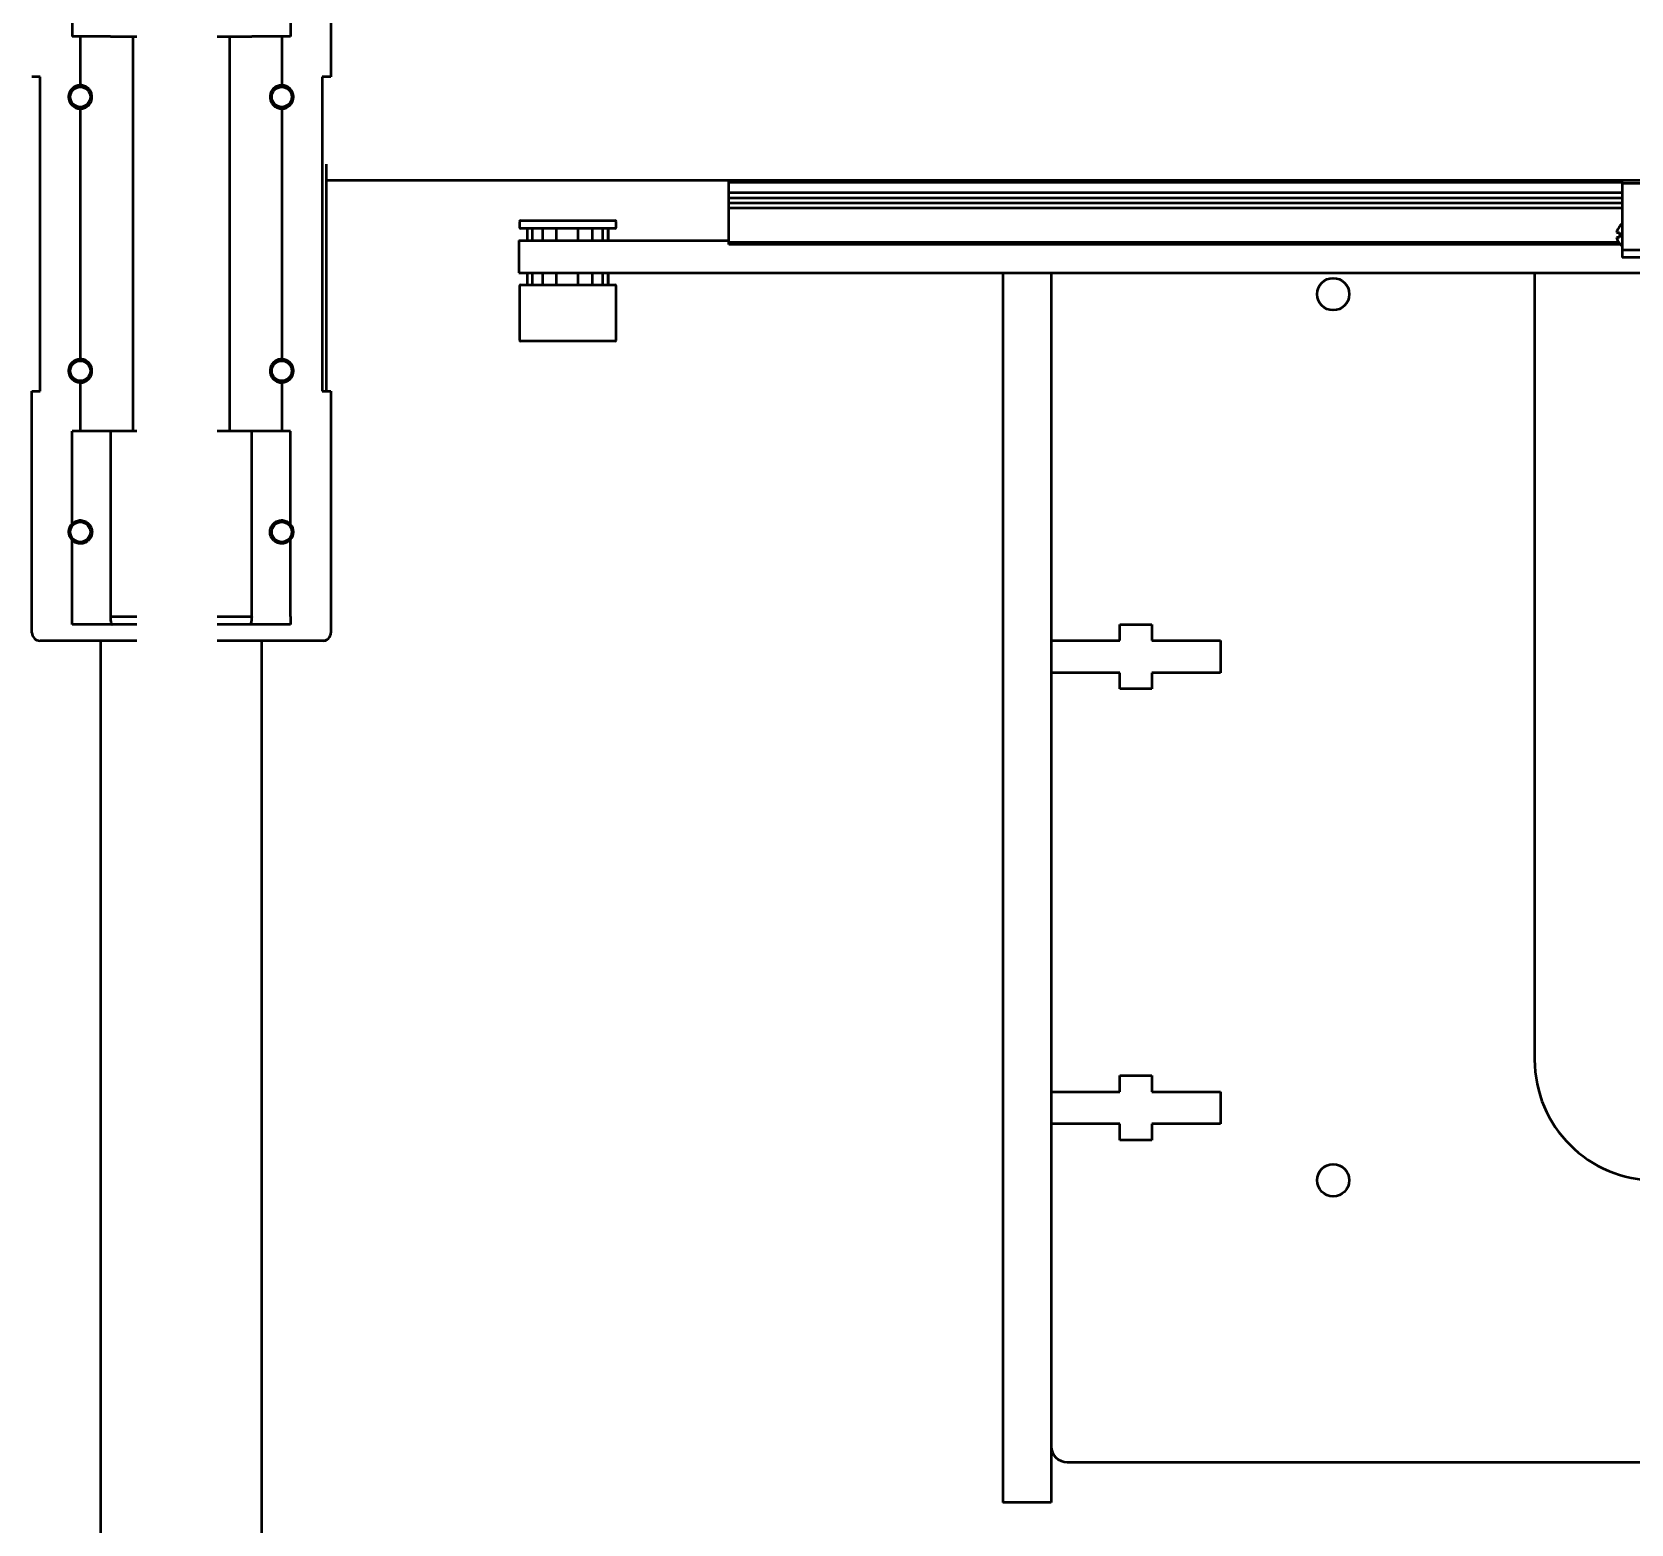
# Model space of a CAD drawing. Header units: millimetres. Extents: x -1615 to 4166, y 5 to 3174.
# Drawn here: x 1398.1 to 1530.4, y 1990 to 2113.5 of the extents above; entities that cross this region are included whole.
import ezdxf

# ---------------------------------------------------------------- set-up
doc = ezdxf.new("R2010")
doc.units = ezdxf.units.MM
doc.header["$LTSCALE"] = 0.25
doc.layers.add('Net dam', color=7, linetype='Continuous', lineweight=50)

msp = doc.modelspace()

# ---------------------------------------------------------------- linework, layer by layer
at = {"layer": 'Net dam'}
for p, q in [((1422.862, 2129.754), (1422.862, 2109.754)), ((1401.465, 2120.721), (1401.465, 2113.088)), ((1419.529, 2120.788), (1419.529, 2113.088)), ((1404.619, 2113.088), (1401.465, 2113.088)), ((1402.131, 2113.088), (1402.131, 2109.054)), ((1404.619, 2113.088), (1406.798, 2113.088)), ((1406.468, 2113.088), (1406.468, 2080.421)), ((1413.465, 2113.088), (1416.311, 2113.088)), ((1414.462, 2113.088), (1414.462, 2080.421)), ((1419.529, 2113.088), (1416.311, 2113.088)), ((1418.798, 2113.088), (1418.798, 2109.054)), ((1398.798, 2109.754), (1398.131, 2109.754)), ((1398.798, 2083.754), (1398.798, 2109.754)), ((1422.862, 2109.754), (1422.131, 2109.754)), ((1422.131, 2109.754), (1422.131, 2083.754)), ((1402.131, 2107.121), (1402.131, 2086.388)), ((1418.798, 2107.121), (1418.798, 2086.388)), ((1422.465, 2102.537), (1422.465, 2083.754)), ((1422.465, 2101.204), (1529.711, 2101.204)), ((1455.798, 2101.004), (1455.798, 2101.204)), ((1529.711, 2101.204), (1534.911, 2101.204)), ((1529.711, 2100.937), (1529.711, 2101.204)), ((1529.711, 2101.004), (1455.798, 2101.004)), ((1455.798, 2100.171), (1455.798, 2101.004)), ((1455.798, 2100.171), (1529.711, 2100.171)), ((1455.798, 2099.736), (1455.798, 2100.171)), ((1529.711, 2100.937), (1529.711, 2095.424)), ((1534.911, 2100.937), (1529.711, 2100.937)), ((1455.798, 2099.736), (1529.711, 2099.736)), ((1455.798, 2099.338), (1455.798, 2099.736)), ((1455.798, 2099.338), (1529.711, 2099.338)), ((1455.798, 2098.903), (1455.798, 2099.338)), ((1455.798, 2098.903), (1529.711, 2098.903)), ((1455.798, 2096.07), (1455.798, 2098.903)), ((1438.465, 2097.77), (1438.465, 2097.304)), ((1438.565, 2097.87), (1446.05, 2097.87)), ((1446.05, 2097.204), (1438.565, 2097.204)), ((1439.099, 2097.204), (1439.099, 2096.204)), ((1439.514, 2097.204), (1439.514, 2096.204)), ((1440.363, 2097.204), (1440.363, 2096.204)), ((1441.516, 2097.204), (1441.516, 2096.204)), ((1443.337, 2096.204), (1443.337, 2097.204)), ((1444.504, 2096.204), (1444.504, 2097.204)), ((1445.376, 2096.204), (1445.376, 2097.204)), ((1445.819, 2096.204), (1445.819, 2097.204)), ((1445.831, 2096.204), (1445.831, 2097.204)), ((1446.05, 2097.87), (1446.365, 2097.87)), ((1446.365, 2097.204), (1446.05, 2097.204)), ((1446.465, 2097.304), (1446.465, 2097.77)), ((1529.476, 2097.387), (1529.502, 2097.387)), ((1438.403, 2096.204), (1438.403, 2093.537)), ((1438.403, 2096.204), (1442.465, 2096.204)), ((1442.465, 2096.204), (1455.798, 2096.204)), ((1455.798, 2096.07), (1529.417, 2096.07)), ((1455.798, 2095.87), (1455.798, 2096.07)), ((1529.556, 2095.87), (1455.798, 2095.87)), ((1529.249, 2096.874), (1529.502, 2096.874)), ((1529.502, 2096.467), (1529.249, 2096.467)), ((1529.502, 2095.953), (1529.476, 2095.953)), ((1529.711, 2095.424), (1534.911, 2095.424)), ((1529.711, 2095.424), (1529.711, 2094.804)), ((1534.911, 2094.804), (1529.711, 2094.804)), ((1438.403, 2093.537), (1442.465, 2093.537)), ((1439.099, 2093.537), (1439.099, 2092.537)), ((1439.514, 2093.537), (1439.514, 2092.537)), ((1440.363, 2093.537), (1440.363, 2092.537)), ((1441.516, 2093.537), (1441.516, 2092.537)), ((1442.465, 2093.537), (1534.472, 2093.537)), ((1443.337, 2092.537), (1443.337, 2093.537)), ((1444.504, 2092.537), (1444.504, 2093.537)), ((1445.376, 2092.537), (1445.376, 2093.537)), ((1445.819, 2092.537), (1445.819, 2093.537)), ((1445.831, 2092.537), (1445.831, 2093.537)), ((1478.465, 2093.537), (1478.465, 1995.768)), ((1482.465, 2093.537), (1482.465, 1995.768)), ((1522.465, 2093.537), (1522.465, 2028.435)), ((1438.465, 2092.437), (1438.465, 2087.97)), ((1438.565, 2092.537), (1446.365, 2092.537)), ((1446.465, 2087.97), (1446.465, 2092.437)), ((1446.365, 2087.87), (1438.565, 2087.87)), ((1402.131, 2084.454), (1402.131, 2080.421)), ((1418.798, 2084.454), (1418.798, 2080.421)), ((1398.131, 2063.754), (1398.131, 2083.754)), ((1398.131, 2083.754), (1398.798, 2083.754)), ((1422.131, 2083.754), (1422.862, 2083.754)), ((1422.862, 2083.754), (1422.862, 2063.754)), ((1401.465, 2072.788), (1401.465, 2080.421)), ((1404.619, 2080.421), (1401.465, 2080.421)), ((1404.619, 2080.421), (1404.619, 2065.088)), ((1406.798, 2080.421), (1404.619, 2080.421)), ((1416.311, 2080.421), (1413.465, 2080.421)), ((1416.311, 2065.088), (1416.311, 2080.421)), ((1419.529, 2080.421), (1416.311, 2080.421)), ((1419.529, 2072.721), (1419.529, 2080.421)), ((1401.465, 2065.088), (1401.465, 2071.388)), ((1419.529, 2065.088), (1419.529, 2071.455)), ((1404.775, 2064.421), (1401.465, 2064.421)), ((1404.619, 2065.088), (1406.798, 2065.088)), ((1406.798, 2064.421), (1404.775, 2064.421)), ((1413.465, 2065.088), (1416.311, 2065.088)), ((1416.155, 2064.421), (1413.465, 2064.421)), ((1419.529, 2064.421), (1416.155, 2064.421)), ((1488.131, 2064.435), (1490.798, 2064.435)), ((1488.131, 2063.102), (1488.131, 2064.435)), ((1490.798, 2064.435), (1490.798, 2063.102)), ((1399.465, 2063.088), (1398.798, 2063.088)), ((1406.798, 2063.088), (1399.465, 2063.088)), ((1403.798, 2063.088), (1403.798, 1912.435)), ((1421.529, 2063.088), (1413.465, 2063.088)), ((1417.131, 2063.088), (1417.131, 1928.152)), ((1422.195, 2063.088), (1421.529, 2063.088)), ((1422.465, 2063.088), (1422.195, 2063.088)), ((1422.465, 2063.145), (1422.465, 2063.088)), ((1482.465, 2063.102), (1488.131, 2063.102)), ((1490.798, 2063.102), (1496.465, 2063.102)), ((1496.465, 2063.102), (1496.465, 2060.435)), ((1488.131, 2060.435), (1482.465, 2060.435)), ((1488.131, 2059.102), (1488.131, 2060.435)), ((1490.798, 2060.435), (1490.798, 2059.102)), ((1496.465, 2060.435), (1490.798, 2060.435)), ((1490.798, 2059.102), (1488.131, 2059.102)), ((1488.131, 2027.102), (1490.798, 2027.102)), ((1488.131, 2025.768), (1488.131, 2027.102)), ((1490.798, 2027.102), (1490.798, 2025.768)), ((1482.465, 2025.768), (1488.131, 2025.768)), ((1490.798, 2025.768), (1496.465, 2025.768)), ((1496.465, 2025.768), (1496.465, 2023.102)), ((1488.131, 2023.102), (1482.465, 2023.102)), ((1488.131, 2021.768), (1488.131, 2023.102)), ((1490.798, 2023.102), (1490.798, 2021.768)), ((1496.465, 2023.102), (1490.798, 2023.102)), ((1490.798, 2021.768), (1488.131, 2021.768)), ((1478.465, 1995.768), (1478.465, 1991.768)), ((1482.465, 1995.768), (1482.465, 1991.768)), ((1483.798, 1995.102), (1627.798, 1995.102)), ((1482.465, 1991.768), (1478.465, 1991.768))]:
    msp.add_line(p, q, dxfattribs=at)
for centre, radius in [((1402.131, 2108.088), 0.833), ((1418.798, 2108.088), 0.833), ((1505.798, 2091.768), 1.333), ((1402.131, 2085.421), 0.833), ((1418.798, 2085.421), 0.833), ((1402.131, 2072.088), 0.833), ((1418.798, 2072.088), 0.833), ((1505.798, 2018.435), 1.333)]:
    msp.add_circle(centre, radius, dxfattribs=at)
for centre, radius, start, end in [((1402.131, 2108.088), 0.967, 90, 270), ((1418.798, 2108.088), 0.967, 270, 90), ((1438.565, 2097.77), 0.1, 90, 180), ((1438.565, 2097.304), 0.1, 180, 270), ((1446.365, 2097.77), 0.1, 0, 90), ((1446.365, 2097.304), 0.1, 270, 0), ((1530.311, 2096.67), 1.1, 123.05573, 139.33564), ((1530.311, 2096.67), 1.1, 220.66436, 236.94427), ((1438.565, 2092.437), 0.1, 90, 180), ((1446.365, 2092.437), 0.1, 0, 90), ((1438.565, 2087.97), 0.1, 180, 270), ((1446.365, 2087.97), 0.1, 270, 0), ((1402.131, 2085.421), 0.967, 90, 270), ((1418.798, 2085.421), 0.967, 270, 90), ((1402.131, 2072.088), 0.967, 133.60282, 226.39718), ((1418.798, 2072.088), 0.967, 319.09831, 40.90169), ((1398.798, 2063.754), 0.667, 180, 270), ((1422.195, 2063.754), 0.667, 270, 0), ((1532.465, 2028.435), 10, 180, 270), ((1483.798, 1996.435), 1.333, 180, 270)]:
    msp.add_arc(centre, radius, start, end, dxfattribs=at)
for points, knots in [([(1402.131, 2107.121), (1402.19, 2107.124), (1402.308, 2107.13), (1402.478, 2107.18), (1402.638, 2107.258), (1402.77, 2107.356), (1402.882, 2107.472), (1402.965, 2107.591), (1403.029, 2107.72), (1403.072, 2107.851), (1403.097, 2107.992), (1403.1, 2108.131), (1403.085, 2108.265), (1403.053, 2108.39), (1403.005, 2108.507), (1402.942, 2108.619), (1402.865, 2108.722), (1402.76, 2108.828), (1402.627, 2108.924), (1402.468, 2108.999), (1402.3, 2109.046), (1402.188, 2109.052), (1402.131, 2109.054)], [0, 0, 0, 0, 0.0681493, 0.1376894, 0.1971519, 0.2580891, 0.3050766, 0.3532864, 0.3927176, 0.4332333, 0.4727022, 0.5135445, 0.5496742, 0.5868301, 0.6235553, 0.6611368, 0.7023822, 0.7444734, 0.8060009, 0.869296, 0.9340212, 1, 1, 1, 1]), ([(1418.798, 2109.054), (1418.74, 2109.051), (1418.622, 2109.045), (1418.451, 2108.995), (1418.292, 2108.917), (1418.159, 2108.819), (1418.048, 2108.703), (1417.964, 2108.584), (1417.901, 2108.455), (1417.857, 2108.324), (1417.833, 2108.183), (1417.829, 2108.045), (1417.845, 2107.91), (1417.877, 2107.786), (1417.924, 2107.668), (1417.987, 2107.556), (1418.065, 2107.453), (1418.17, 2107.348), (1418.302, 2107.251), (1418.462, 2107.176), (1418.629, 2107.129), (1418.742, 2107.124), (1418.798, 2107.121)], [0, 0, 0, 0, 0.0681493, 0.1376894, 0.1971519, 0.2580891, 0.3050766, 0.3532864, 0.3927176, 0.4332333, 0.4727022, 0.5135445, 0.5496742, 0.5868301, 0.6235553, 0.6611368, 0.7023822, 0.7444734, 0.8060009, 0.869296, 0.9340212, 1, 1, 1, 1]), ([(1529.502, 2097.387), (1529.428, 2097.288), (1529.312, 2097.132), (1529.266, 2096.943), (1529.249, 2096.874)], [0, 0, 0, 0, 0.62902597, 1, 1, 1, 1]), ([(1529.249, 2096.467), (1529.282, 2096.349), (1529.336, 2096.161), (1529.457, 2096.01), (1529.502, 2095.953)], [0, 0, 0, 0, 0.629026, 1, 1, 1, 1]), ([(1529.502, 2096.874), (1529.487, 2096.78), (1529.465, 2096.644), (1529.493, 2096.509), (1529.502, 2096.467)], [0, 0, 0, 0, 0.6846209, 1, 1, 1, 1]), ([(1402.131, 2084.454), (1402.19, 2084.457), (1402.308, 2084.463), (1402.478, 2084.513), (1402.638, 2084.591), (1402.77, 2084.689), (1402.882, 2084.805), (1402.965, 2084.925), (1403.029, 2085.054), (1403.072, 2085.185), (1403.097, 2085.325), (1403.1, 2085.464), (1403.085, 2085.598), (1403.053, 2085.723), (1403.005, 2085.841), (1402.942, 2085.952), (1402.865, 2086.055), (1402.76, 2086.161), (1402.627, 2086.257), (1402.468, 2086.333), (1402.3, 2086.379), (1402.188, 2086.385), (1402.131, 2086.388)], [0, 0, 0, 0, 0.06814929, 0.13768941, 0.19715187, 0.25808912, 0.30507665, 0.35328642, 0.3927176, 0.43323333, 0.4727022, 0.51354445, 0.54967417, 0.58683015, 0.62355531, 0.66113682, 0.70238217, 0.74447336, 0.80600095, 0.86929596, 0.93402117, 1, 1, 1, 1]), ([(1418.798, 2086.388), (1418.74, 2086.385), (1418.622, 2086.379), (1418.451, 2086.329), (1418.292, 2086.251), (1418.159, 2086.153), (1418.048, 2086.037), (1417.964, 2085.917), (1417.901, 2085.788), (1417.857, 2085.657), (1417.833, 2085.517), (1417.829, 2085.378), (1417.845, 2085.244), (1417.877, 2085.119), (1417.924, 2085.001), (1417.987, 2084.89), (1418.065, 2084.787), (1418.17, 2084.681), (1418.302, 2084.585), (1418.462, 2084.509), (1418.629, 2084.463), (1418.742, 2084.457), (1418.798, 2084.454)], [0, 0, 0, 0, 0.0681493, 0.1376894, 0.1971519, 0.2580891, 0.3050766, 0.3532864, 0.3927176, 0.4332333, 0.4727022, 0.5135445, 0.5496742, 0.5868301, 0.6235553, 0.6611368, 0.7023822, 0.7444734, 0.8060009, 0.869296, 0.9340212, 1, 1, 1, 1]), ([(1401.465, 2072.788), (1401.516, 2072.831), (1401.619, 2072.918), (1401.794, 2073), (1401.978, 2073.048), (1402.173, 2073.06), (1402.379, 2073.031), (1402.566, 2072.959), (1402.723, 2072.858), (1402.841, 2072.751), (1402.938, 2072.627), (1403.012, 2072.495), (1403.067, 2072.348), (1403.096, 2072.197), (1403.101, 2072.047), (1403.085, 2071.908), (1403.049, 2071.775), (1402.997, 2071.651), (1402.929, 2071.535), (1402.842, 2071.428), (1402.74, 2071.332), (1402.618, 2071.248), (1402.481, 2071.182), (1402.322, 2071.135), (1402.152, 2071.116), (1401.966, 2071.129), (1401.777, 2071.181), (1401.605, 2071.268), (1401.507, 2071.351), (1401.465, 2071.388)], [0, 0, 0, 0, 0.0460186, 0.0934497, 0.1388569, 0.1853227, 0.2355835, 0.287608, 0.3230492, 0.3594202, 0.389266, 0.4199268, 0.4498055, 0.480782, 0.5073321, 0.5347241, 0.5602231, 0.5863902, 0.6133614, 0.6409507, 0.6714771, 0.702648, 0.7386472, 0.7753889, 0.8182699, 0.8621008, 0.9111407, 0.9615745, 1, 1, 1, 1]), ([(1419.529, 2071.455), (1419.481, 2071.406), (1419.384, 2071.307), (1419.217, 2071.21), (1419.044, 2071.147), (1418.859, 2071.117), (1418.658, 2071.123), (1418.466, 2071.173), (1418.296, 2071.256), (1418.162, 2071.354), (1418.049, 2071.47), (1417.959, 2071.598), (1417.889, 2071.746), (1417.846, 2071.899), (1417.828, 2072.054), (1417.834, 2072.197), (1417.86, 2072.335), (1417.904, 2072.462), (1417.964, 2072.582), (1418.041, 2072.694), (1418.135, 2072.796), (1418.248, 2072.887), (1418.376, 2072.962), (1418.526, 2073.02), (1418.689, 2073.053), (1418.869, 2073.058), (1419.056, 2073.026), (1419.234, 2072.957), (1419.396, 2072.857), (1419.484, 2072.766), (1419.529, 2072.721)], [0, 0, 0, 0, 0.04421, 0.0899644, 0.1311649, 0.1732314, 0.2213471, 0.2709989, 0.3073713, 0.3447008, 0.3748279, 0.4057681, 0.4359328, 0.4672504, 0.4934995, 0.5206306, 0.5451141, 0.5702675, 0.5956038, 0.6215377, 0.6497987, 0.6786659, 0.7117325, 0.7454804, 0.7849128, 0.8251924, 0.8710659, 0.9181354, 0.9585266, 1, 1, 1, 1]), ([(1401.465, 2064.421), (1401.465, 2064.434), (1401.465, 2064.455), (1401.465, 2064.606), (1401.465, 2064.775), (1401.465, 2064.941), (1401.465, 2065.045), (1401.465, 2065.088)], [0, 0, 0, 0, 0.3396215, 0.5724943, 0.7515471, 0.8975232, 1, 1, 1, 1]), ([(1404.619, 2065.088), (1404.62, 2065.014), (1404.624, 2064.867), (1404.649, 2064.671), (1404.687, 2064.519), (1404.731, 2064.438), (1404.761, 2064.421), (1404.774, 2064.421), (1404.775, 2064.421)], [0, 0, 0, 0, 0.2077248, 0.41536869, 0.62532379, 0.84041752, 0.99404824, 1, 1, 1, 1]), ([(1416.311, 2065.088), (1416.309, 2065.014), (1416.306, 2064.867), (1416.281, 2064.671), (1416.243, 2064.519), (1416.199, 2064.438), (1416.168, 2064.421), (1416.155, 2064.421), (1416.155, 2064.421)], [0, 0, 0, 0, 0.2077248, 0.41536869, 0.62532379, 0.84041752, 0.99404824, 1, 1, 1, 1]), ([(1419.529, 2065.088), (1419.529, 2065.027), (1419.529, 2064.906), (1419.529, 2064.729), (1419.529, 2064.561), (1419.529, 2064.443), (1419.529, 2064.428), (1419.529, 2064.421)], [0, 0, 0, 0, 0.1434525, 0.2863295, 0.4813678, 0.7470487, 1, 1, 1, 1])]:
    msp.add_open_spline(points, degree=3, knots=knots, dxfattribs=at)

doc.saveas('drawing.dxf')
